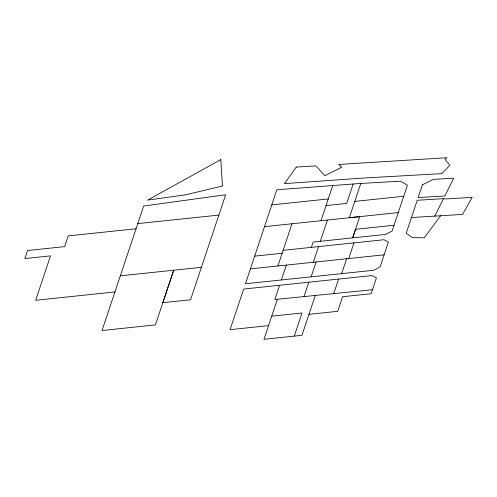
<?xml version="1.0" encoding="UTF-8"?>
<svg xmlns="http://www.w3.org/2000/svg" width="497" height="497" viewBox="0 0 497 497"><rect width="100%" height="100%" fill="white"/><g stroke="black" fill="none" stroke-linecap="round" stroke-linejoin="round"><path stroke-width="0.75" d="M348.732 258.552L353.945 242.884M268.566 325.622L230.049 329.679L243.673 289.055L371.949 275.574L376.446 277.817L371.129 293.715L342.607 296.715L337.718 311.308L308.979 314.334M136.06 228.757L102.015 330.53L155.399 324.914L173.702 270.219L162.854 302.673L190.556 299.766L225.663 194.756L143.676 206.038L136.06 228.757L68.195 235.901L64.604 246.624L27.54 250.525L24.85 258.558L50.52 255.856L35.672 300.281L114.931 291.938M311.364 247.357L313.147 242.045L385.691 234.404L392.077 231.037L407.422 185.207L400.452 181.2L360.785 183.436L276.817 189.767L245.45 283.737L373.725 270.262L380.106 266.877L388.418 241.977L383.92 239.734L283.128 250.333M277.898 265.988L292 223.756M279.575 285.284L274.822 299.529L372.458 289.732M281.383 279.966L286.347 265.106M277.376 299.281L264 339.289L301.959 335.301L315.291 295.473M320.987 220.711L332.723 185.549M313.321 262.273L318.534 246.605M320.317 241.293L327.411 220.034M304.021 296.603L308.823 282.203M311.141 276.835L316.111 261.981M360.785 183.436L349.304 217.742L398.252 212.579M333.742 293.615L338.587 279.078M341.669 273.63L346.633 258.769M294.274 336.102L302.008 313.004L271.716 316.191M353.181 184.002L346.67 203.422L326.032 205.584M434.782 216.108L443.504 198.67L445.766 198.968L472.15 197.359L462.57 214.424L411.46 217.524M440.578 215.76L424.258 237.796L412.473 237.647L406.186 233.304L417.231 200.266L443.504 198.67M271.766 204.888L328.25 198.949M137.781 223.607L218.86 215.083M354.765 201.409L403.732 196.253M264.522 226.644L359.747 216.649L352.64 237.889L355.529 229.316L394.015 225.259M254.675 256.135L282.153 253.253M120.317 275.835L201.403 267.311M250.42 268.877L384.131 254.824M422.4 184.803L418.12 197.601L444.852 195.98L453.73 178.199L433.39 179.349L422.4 184.803M296.268 167.073L284.483 183.648L362.829 178.088L441.783 173.627L449.915 165.333L445.088 159.413L446.989 157.711L338.805 164.457L341.719 167.253L324.827 175.714L315.924 165.886L296.268 167.073M220.817 159.612L147.578 200.129L185.835 194.774L222.457 185.996L220.817 159.612"/></g></svg>
